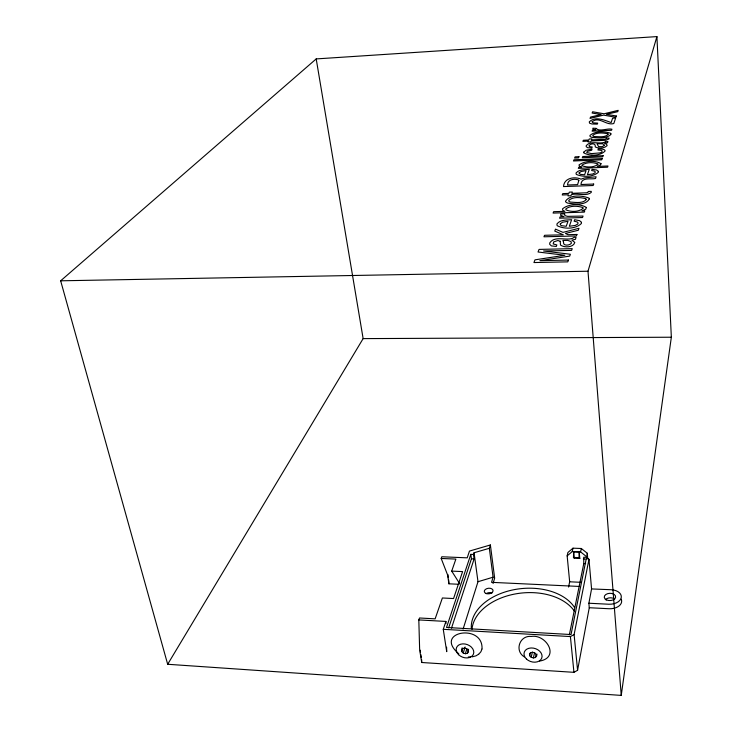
<?xml version="1.0" encoding="UTF-8"?>
<svg xmlns="http://www.w3.org/2000/svg" width="732" height="732" viewBox="0 0 732 732"><rect width="100%" height="100%" fill="white"/><g stroke="black" fill="none" stroke-linecap="round" stroke-linejoin="round"><path stroke-width="1.1" d="M579.808 558.424L579.012 557.656L579.222 552.074L573.668 551.855L573.449 557.427L574.263 558.196L579.808 558.424L579.222 552.074M482.013 648.891C483.394 622.959 432.658 631.643 458.772 653.758M621.239 695.4L671.345 337.223L656.915 36.6L316.197 58.917L60.655 280.804L167.674 664.272L621.239 695.4L587.997 271.224L656.915 36.6M493.066 583.496L494.658 578.143L490.385 544.965L469.468 551.077L467.208 557.839L441.799 556.768L441.186 558.461L455.88 559.083L451.708 571.106L462.597 571.591L453.565 598.547L442.384 597.98L435.137 618.851L419.518 617.991L418.814 619.922L419.656 649.97L421.733 662.506L573.934 672.324L577.575 670.292L589.269 607.725L588.876 603.232L591.566 588.931L588.976 559.321L586.332 557.336L583.724 557.235L583.779 563.53L569.34 634.882M577.575 670.292L574.108 634.571L588.976 559.321M586.771 558.928L587.265 553.246L581.309 548.497L573 548.177L567.913 552.477L567.154 555.881L569.661 581.794L568.535 587.046M586.579 556.668L580.595 551.901L581.309 548.497M567.154 555.881L572.259 551.571L573 548.177M536.547 656.192L536.346 654.435L534.872 652.935L532.695 652.258L530.636 652.669L529.492 654.015L529.703 655.771L531.176 657.263L533.354 657.94L535.403 657.528L536.547 656.192L537.023 654.124M535.403 657.528L536.117 654.426M533.354 657.94L534.561 652.779M531.176 657.263L532.393 652.111M529.703 655.771L530.435 652.679M481.949 649.101L480.897 651.745L478.82 654.115M490.385 544.965L489.342 548.286L493.084 577.2L491.547 582.343L579.57 586.46M462.139 647.829L461.764 651.581L463.246 653.054L465.378 653.722L467.355 653.31L468.581 649.257M465.378 653.722L466.915 648.653M463.246 653.054L465.104 646.978M461.764 651.581L462.706 648.543M463.1 629.072L477.996 581.711L474.062 552.77L489.342 548.286M451.479 628.175L474.116 558.928L473.503 554.453L474.062 552.77M448.67 627.846L471.435 558.809L470.822 554.344L473.503 554.453M470.822 554.344L446.529 627.47L571.033 634.543L586.186 559.083L583.367 558.964M446.593 647.161L446.712 651.645L443.263 629.31L445.907 621.431L418.814 619.922M421.733 662.506L421.669 659.642M459.11 584.292L448.917 583.807L448.67 579.872M167.674 664.272L363.136 338.614L316.197 58.917M461.517 649.842L462.578 648.515L464.555 648.104L466.696 648.772L468.169 650.254L468.425 651.992L467.355 653.31M478.627 654.252L475.946 655.854L472.177 656.86M443.263 629.31L570.411 636.575L574.108 634.571M477.996 581.711L493.084 577.2M539.603 661.078C560.282 657.629 546.401 633.939 531.295 636.447C519.555 635.092 514.184 651.05 524.469 656.943M60.655 280.804L587.997 271.224M363.136 338.614L671.345 337.223M470.548 657.016L468.297 656.961M572.259 551.571L580.595 551.901M573.449 557.427L579.012 557.656M471.435 558.809L474.116 558.928M583.779 563.53L585.655 563.613M569.661 581.794L580.961 582.315M588.876 603.232L608.731 604.229A11.373 7.265 -1.9 0 0 621.267 597.532A11.373 7.265 -1.9 0 0 611.147 589.727L591.566 588.931M589.269 607.725L609.088 608.74A11.355 7.283 -1.9 0 0 621.184 599.151M451.708 571.106L459.595 583.55M441.186 558.461L447.609 575.004L448.917 583.807M420.818 654.518L421.33 657.592M447.865 574.446L448.341 577.704M570.411 636.575L573.934 672.324M573.668 551.855L574.263 558.196M587.265 553.246L587.759 558.873M420.415 650.217L420.479 652.459M445.907 621.431L445.962 623.664M486.204 593.643A4.392 2.791 -7.3 0 1 491.986 593.03M471.984 629.401A53.701 35.493 -5.7 0 1 515.786 593.853A53.701 35.493 -5.7 0 1 574.428 611.147M605.337 599.764A5.673 3.642 -1.9 0 1 614.715 599.041M471.317 628.212A53.811 35.392 -5.7 0 1 513.425 589.8A53.811 35.392 -5.7 0 1 574.483 607.377M608.045 134.102L608.036 134.578C604.65 137.726 598.913 136.582 594.64 136.582A4.529 1.409 -5.2 0 1 592.828 135.713L592.856 135.264C596.754 132.135 603.058 132.867 607.716 133.718L608.045 134.102M597.87 164.096L597.861 164.49C593.725 167.637 586.643 167.518 581.958 165.697L581.949 165.13C586.131 162.22 593.313 161.836 597.87 164.096M598.337 171.352L598.318 172.359C592.737 177.217 582.882 177.217 576.276 174.408L576.011 173.017C579.113 169.193 584.923 169.815 589.306 169.321L587.412 174.719L592.783 173.987L594.979 172.862L595.299 171.91L594.64 171.169L591.639 170.519L592.06 169.312L596.672 170.044L598.337 171.352M563.503 242.072C562.762 246.345 569.798 245.595 571.418 243.189L570.987 241.56L567.794 240.398L562.862 240.435L563.503 242.072M560.255 241.295L560.483 245.055C564.29 247.864 573.421 247.672 574.794 242.42L571.893 240.133L575.471 239.291L576.038 237.479C573.513 236.546 573.431 238.486 571.463 238.641C564.857 240.316 554.325 235.841 549.769 242.905L549.686 244.268L551.397 245.906L556.293 246.455L556.842 244.936L553.172 243.93L553.731 241.889L557.866 240.517L560.255 241.295M581.437 222.318L581.382 223.535C575.471 229.235 564.189 229.299 557.134 225.676L556.906 223.992C560.2 219.545 566.742 220.14 571.628 219.691L569.322 226.252L575.242 225.438L577.694 224.102L578.088 222.949L577.402 222.034L574.135 221.192L574.638 219.728L579.662 220.689L581.437 222.318M578.838 180.456L577.594 184.638L567.501 185.004C567.657 179.276 574.053 178.581 578.243 179.807L578.838 180.456M582.974 207.943L582.947 208.474C578.655 212.051 570.96 212.115 565.937 209.874L565.799 208.968C570.146 205.427 577.502 205.82 582.672 207.485L582.974 207.943M592.151 121.741L593.103 122.866L597.705 123.104L597.33 124.129L592.042 124.001L589.617 123.232L589.242 121.878C595.436 115.821 604.458 120.249 611.138 122.546L612.611 118.2L615.63 118.053L613.809 123.525C606.069 125.849 599.27 115.958 592.151 121.741M586.094 199.177L586.058 199.799C582.379 203.688 575.617 202.306 570.768 202.114A5.151 1.839 -5.3 0 1 568.773 200.934L568.837 200.348C573.083 196.478 580.549 197.375 585.746 198.665L586.094 199.177M586.396 207.476L585.737 209.187L581.876 210.889L584.795 210.807L584.346 212.134L553.081 213.085L553.63 211.685L564.857 211.347L562.798 210.294L562.478 208.913C568.389 203.743 579.954 203.386 586.396 207.476M610.9 133.828L610.854 134.551C606.087 138.952 598.172 138.009 592.115 137.415A8.171 2.544 -5.2 0 1 589.937 136.006L590.001 135.365C595.308 130.909 604.202 131.202 610.525 133.224L610.9 133.828M583.688 152.183L583.633 152.814C589.37 156.218 600.679 156.099 605.181 150.874L604.568 149.941A7.046 2.269 -5.1 0 0 601.686 149.063L598.318 148.88L597.934 149.978L601.292 150.399L602.097 150.847L601.933 151.908A4.236 1.363 -5.1 0 1 599.654 152.924L591.575 153.61L586.744 152.549L587.293 151.35L591.666 150.252L592.06 149.154L586.039 150.252L583.688 152.183M589.342 198.884C585.774 205.793 574.501 203.972 567.858 203.148A9.296 3.312 -5.3 0 1 565.488 201.254C569.853 194.41 582.132 195.371 588.958 198.088L589.342 198.884M601.027 163.712L600.469 164.965L597.23 166.411L607.972 165.99L607.587 167.207L578.317 168.36L578.756 167.18L581.519 167.07L579.616 166.365L578.985 164.984C584.667 160.766 595.162 159.988 601.027 163.712M579.067 172.981L580.311 174.353L584.584 174.792L586.048 170.693L581.025 171.517L579.067 172.981M596.104 128.375C599.316 132.172 607.606 127.972 611.915 129.225L611.568 130.269L592.124 131.184L592.49 130.195L595.83 130.031L592.819 129.097L592.902 128.201L596.104 128.375M606.343 138.202L605.922 139.007L604.449 139.3L591.529 139.885L591.904 138.86L589.205 138.979L588.821 140.004L583.322 140.26L582.892 141.358L588.409 141.102L588.08 141.981L590.797 141.862L591.127 140.983L606.023 140.251L609.015 138.897L608.969 138.083L606.343 138.202M560.264 223.983L560.392 224.925L561.554 225.676L566.22 226.289L568.005 221.311L562.46 222.244L560.264 223.983M588.336 191.473L587.833 192.47L586.195 192.809L571.857 193.303L572.323 192.031L569.331 192.132L568.856 193.404L562.752 193.614L562.231 194.977L568.343 194.767L567.941 195.856L570.951 195.755L571.353 194.666C577.383 192.836 586.149 196.78 591.264 192.388L591.255 191.372L588.336 191.473M564.509 214.339L565.058 215.675L567.602 216.361L583.047 216.059L582.553 217.532L559.587 218.2L560.108 216.809L564.052 216.69L560.584 215.254L560.758 213.982L564.793 213.863L564.509 214.339M605.465 141.798C600.258 144.936 590.605 139.922 586.204 145.741L586.204 146.665L587.723 147.745L591.859 148.02L592.234 146.976L589.443 146.629L589.022 145.641C590.633 143.198 596.241 142.85 595.29 146.976C598.794 148.752 604.312 148.495 607.13 145.622L606.599 144.259L604.586 143.39L607.542 142.749L607.926 141.496L605.465 141.798M568.425 260.052L567.822 261.864L533.939 262.55L534.991 259.842L564.839 255.267L538.038 252L539.045 249.411L572.214 248.66L571.628 250.399L543.565 250.994L570.347 254.251L569.734 256.099L539.877 260.683L568.425 260.052M576.935 234.46L576.432 235.969L543.958 236.793L544.544 235.292L563.301 234.807L554.764 231.074L555.506 229.116L562.981 232.392L578.985 228.283L578.326 230.251L565.443 233.453L568.023 234.688L576.935 234.46M593.689 184.061L593.204 185.507L563.512 186.569C564.033 177.849 574.712 176.256 581.034 179.166L584.777 177.885L596.104 176.769L595.537 178.498C590.532 179.642 581.464 176.76 580.943 184.519L593.689 184.061M602.143 158.624L601.75 159.805L573.476 160.967L573.934 159.786L602.143 158.624M603.122 155.678L602.729 156.868L582.297 157.719L582.736 156.529L603.122 155.678M616.307 116.004L615.877 117.312L603.589 115.116L590.029 118.419L590.559 117.065L601.155 114.54L592.124 113.039L592.618 111.776L604.074 113.78L618.192 110.349L617.753 111.667L606.435 114.329L616.307 116.004M578.948 156.694L578.5 157.874L574.611 158.039L575.077 156.849L578.948 156.694M604.339 145.485L602.116 146.675L598.566 146.629L597.038 143.783L602.335 143.774L603.9 144.387L604.339 145.485M526.372 658.937A9.232 6.881 17.5 0 0 541.662 658.333A9.232 6.881 17.5 0 0 531.075 647.966A9.232 6.881 17.5 0 0 526.372 658.937M458.635 654.719A9.049 6.716 20.1 0 0 473.448 654.097A9.049 6.716 20.1 0 0 462.853 643.867A9.049 6.716 20.1 0 0 458.635 654.719M606.618 599.947A5.691 3.633 -1.9 0 0 615.603 597.193A5.691 3.633 -1.9 0 0 607.624 593.661A5.691 3.633 -1.9 0 0 606.618 599.947M486.222 593.542A4.401 2.782 -7.3 0 0 493.048 590.898A4.401 2.782 -7.3 0 0 486.753 588.665A4.401 2.782 -7.3 0 0 486.222 593.542"/></g></svg>
